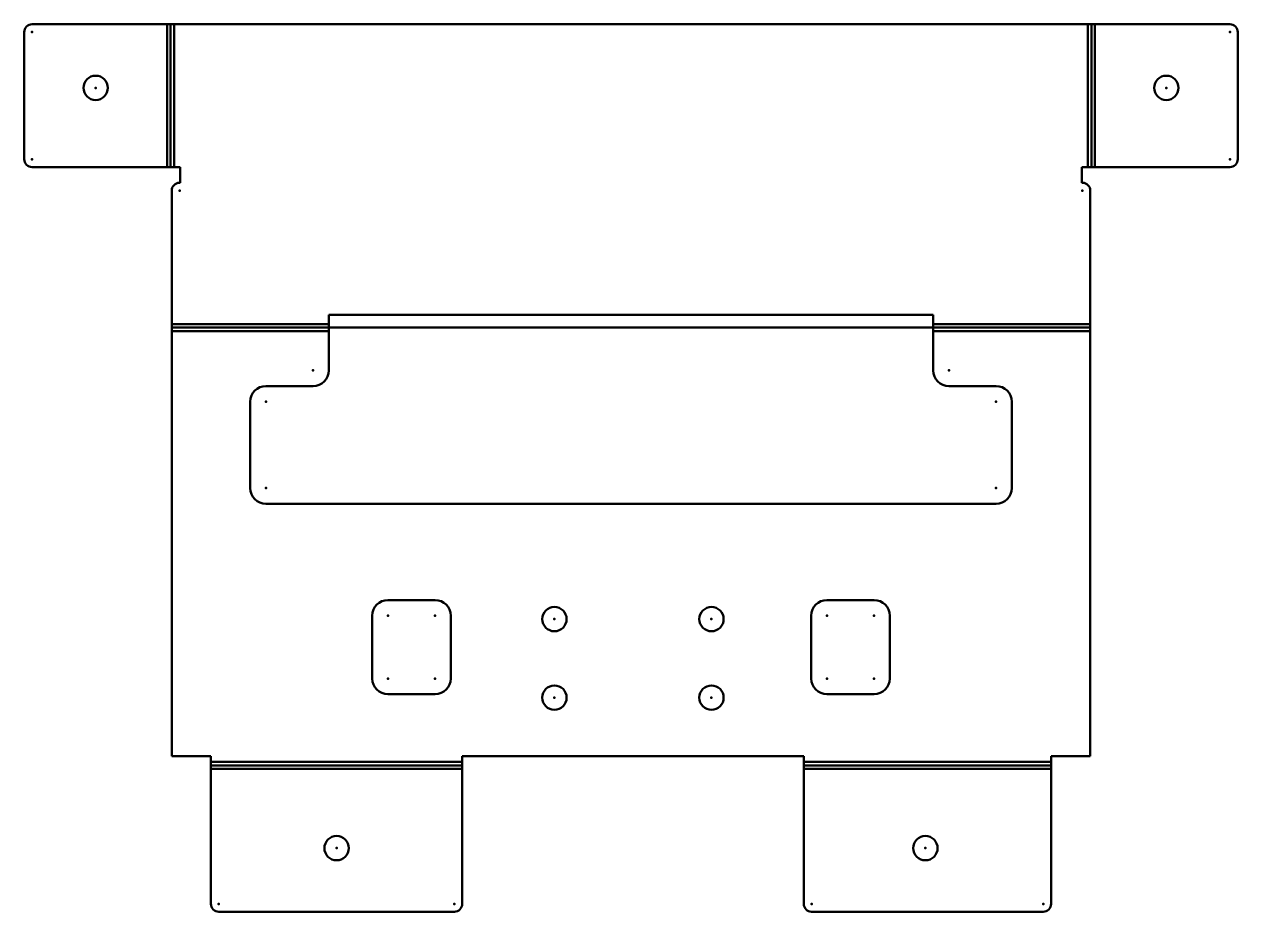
# Model space of a CAD drawing. Header units: millimetres. Extents: x -24 to 131, y -19 to 94.
import ezdxf

# ---------------------------------------------------------------- set-up
doc = ezdxf.new("R2010")
doc.units = ezdxf.units.MM
for name, color, linetype, lineweight in [('IV_ARC_CENTERS', 7, 'Continuous', 50), ('IV_BEND_DOWN', 7, 'Continuous', 50), ('IV_INTERIOR_PROFILES', 7, 'Continuous', 50), ('IV_OUTER_PROFILE', 7, 'Continuous', 50), ('IV_TANGENT', 7, 'Continuous', 50)]:
    doc.layers.add(name, color=color, linetype=linetype, lineweight=lineweight)

msp = doc.modelspace()

# ---------------------------------------------------------------- linework, layer by layer
at = {"layer": 'IV_ARC_CENTERS'}
for p in [(-22.78, 92.97), (129.78, 92.97), (-14.68, 85.87), (121.68, 85.87), (-22.78, 76.78), (129.78, 76.78), (-4, 72.78), (111, 72.78), (13, 49.88), (94, 49.88), (7, 45.88), (100, 45.88), (7, 34.88), (100, 34.88), (22.54, 18.62), (28.54, 18.62), (78.46, 18.62), (84.46, 18.62), (43.75, 18.19), (63.75, 18.19), (22.54, 10.62), (28.54, 10.62), (78.46, 10.62), (84.46, 10.62), (43.75, 8.19), (63.75, 8.19), (16, -10.99), (91, -10.99), (1, -18.09), (31, -18.09), (76.5, -18.09), (106, -18.09)]:
    msp.add_point(p, dxfattribs=at)
at = {"layer": 'IV_BEND_DOWN'}
for p, q in [((-5.14, 93.97), (-5.14, 75.78)), ((112.14, 75.78), (112.14, 93.97)), ((-5, 55.33), (112, 55.33)), ((0, -0.45), (32, -0.45)), ((75.5, -0.45), (107, -0.45))]:
    msp.add_line(p, q, dxfattribs=at)
at = {"layer": 'IV_INTERIOR_PROFILES'}
for p, q in [((15, 49.88), (15, 56.97)), ((15, 56.97), (92, 56.97)), ((92, 56.97), (92, 49.88)), ((7, 47.88), (13, 47.88)), ((94, 47.88), (100, 47.88)), ((5, 34.88), (5, 45.88)), ((102, 45.88), (102, 34.88)), ((100, 32.88), (7, 32.88)), ((22.54, 20.62), (28.54, 20.62)), ((78.46, 20.62), (84.46, 20.62)), ((20.54, 10.62), (20.54, 18.62)), ((30.54, 18.62), (30.54, 10.62)), ((76.46, 10.62), (76.46, 18.62)), ((86.46, 18.62), (86.46, 10.62)), ((28.54, 8.62), (22.54, 8.62)), ((84.46, 8.62), (78.46, 8.62))]:
    msp.add_line(p, q, dxfattribs=at)
for centre in [(-14.68, 85.87), (121.68, 85.87), (43.75, 18.19), (63.75, 18.19), (43.75, 8.19), (63.75, 8.19), (16, -10.99), (91, -10.99)]:
    msp.add_circle(centre, 1.55, dxfattribs=at)
for centre, start, end in [((13, 49.88), 270, 0), ((94, 49.88), 180, 270), ((7, 45.88), 90, 180), ((100, 45.88), 0, 90), ((7, 34.88), 180, 270), ((100, 34.88), 270, 360), ((22.54, 18.62), 90, 180), ((28.54, 18.62), 0, 90), ((78.46, 18.62), 90, 180), ((84.46, 18.62), 0, 90), ((22.54, 10.62), 180, 270), ((28.54, 10.62), 270, 360), ((78.46, 10.62), 180, 270), ((84.46, 10.62), 270, 0)]:
    msp.add_arc(centre, 2, start, end, dxfattribs=at)
at = {"layer": 'IV_OUTER_PROFILE'}
for p, q in [((-23.78, 76.78), (-23.78, 92.97)), ((-22.78, 93.97), (129.78, 93.97)), ((130.78, 92.97), (130.78, 76.78)), ((-3.94, 75.78), (-22.78, 75.78)), ((-3.94, 75.78), (-3.94, 73.78)), ((129.78, 75.78), (110.94, 75.78)), ((110.94, 73.78), (110.94, 75.78)), ((-5, 0.75), (-5, 72.78)), ((-3.94, 73.78), (-4, 73.78)), ((111, 73.78), (110.94, 73.78)), ((112, 72.78), (112, 0.75)), ((-5, 0.75), (0, 0.75)), ((0, -18.09), (0, 0.75)), ((32, 0.75), (32, -18.09)), ((32, 0.75), (75.5, 0.75)), ((75.5, -18.09), (75.5, 0.75)), ((107, 0.75), (107, -18.09)), ((107, 0.75), (112, 0.75)), ((31, -19.09), (1, -19.09)), ((106, -19.09), (76.5, -19.09))]:
    msp.add_line(p, q, dxfattribs=at)
for centre, start, end in [((-22.78, 92.97), 90, 180), ((129.78, 92.97), 0, 90), ((-22.78, 76.78), 180, 270), ((129.78, 76.78), 270, 0), ((-4, 72.78), 90, 180), ((111, 72.78), 0, 90), ((1, -18.09), 180, 270), ((31, -18.09), 270, 0), ((76.5, -18.09), 180, 270), ((106, -18.09), 270, 0)]:
    msp.add_arc(centre, 1, start, end, dxfattribs=at)
at = {"layer": 'IV_TANGENT'}
for p, q in [((-5.59, 75.78), (-5.59, 93.97)), ((-4.69, 93.97), (-4.69, 75.78)), ((111.69, 75.78), (111.69, 93.97)), ((112.59, 93.97), (112.59, 75.78)), ((-5, 55.78), (15, 55.78)), ((92, 55.78), (112, 55.78)), ((15, 54.88), (-5, 54.88)), ((112, 54.88), (92, 54.88)), ((0, 0), (32, 0)), ((75.5, 0), (107, 0)), ((32, -0.9), (0, -0.9)), ((107, -0.9), (75.5, -0.9))]:
    msp.add_line(p, q, dxfattribs=at)

doc.saveas('drawing.dxf')
